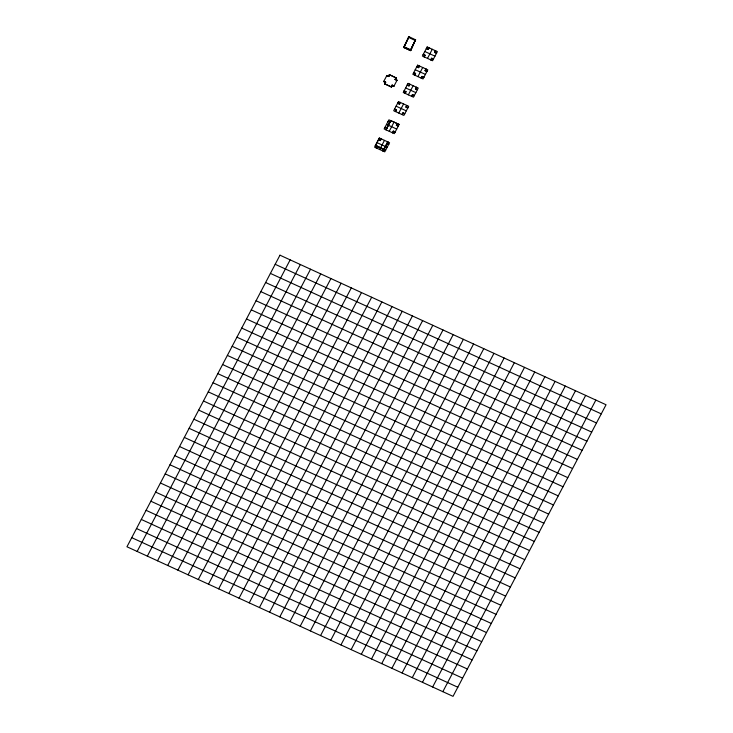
<?xml version="1.0" encoding="UTF-8"?>
<svg xmlns="http://www.w3.org/2000/svg" width="733" height="733" viewBox="0 0 733 733"><rect width="100%" height="100%" fill="white"/><g stroke="black" fill="none" stroke-linecap="round" stroke-linejoin="round"><path stroke-width="1.1" d="M383.808 81.299L385.723 82.169L384.816 83.956L385.705 82.243L383.735 81.436L386.877 75.462L388.627 76.269L389.452 74.702L396.269 77.982L389.452 74.702M384.477 83.883L385.494 82.243L384.495 83.809L391.486 87.099L392.173 85.303L391.495 87.025M385.237 82.389L383.652 81.656M375.323 145.748L379.373 137.987L389.553 142.733L384.77 151.85L374.581 147.177L379.373 137.987M375.488 145.391L383.762 149.193M391.193 86.806L392.091 85.092L394.006 85.972L392.091 85.092M392.237 85.669L393.823 86.402L397.112 80.135L395.307 79.329L396.132 77.762M395.069 79.476L396.974 80.346L395.069 79.476L395.967 77.762M386.062 129.75L390.524 120.496L399.128 124.436L388.921 119.836L384.138 128.953L394.327 133.626L399.128 124.436M383.918 149.697L387.821 141.781L382.855 150.971M410.59 49.881L415.547 39.71L410.617 50.65L403.608 47.434L409.023 36.723L403.938 47.508L404.222 46.912M390.845 120.643L386.053 129.823M408.867 36.65L415.693 39.866M410.324 50.357L410.59 49.835M410.617 50.65L403.617 47.361M408.538 37.273L403.801 47.361M415.547 39.71L410.48 50.421M410.911 50.027L403.901 46.82L410.911 50.082L415.217 40.333M137.144 551.445L290.158 259.858M408.693 36.65L408.382 37.291L415.382 40.507M389.278 74.693L388.627 76.269M396.278 77.909L395.307 79.329M147.333 556.127L300.356 264.531M157.522 560.8L310.545 269.203M376.166 147.901L377.064 146.197M380.051 140.498L380.949 138.794M395.298 111.453L396.196 109.748M399.183 104.049L400.081 102.345M404.863 93.228L405.752 91.524M408.748 85.825L409.646 84.121M414.42 75.004L415.318 73.3M418.305 67.601L419.203 65.897M423.986 56.78L424.883 55.076M427.87 49.377L428.768 47.672M385.924 129.604L390.707 120.496M376.487 148.048L377.385 146.343M381.27 138.94L380.372 140.644L378.466 139.774M395.618 111.599L396.507 109.895L394.601 109.015M400.392 102.492L399.503 104.196L397.588 103.326M405.175 93.375L406.073 91.671L404.167 90.791M409.958 84.268L409.06 85.972L407.154 85.101M414.741 75.151L415.638 73.447L413.724 72.567M419.523 66.043L418.625 67.748L416.72 66.877M424.306 56.927L425.204 55.222L423.289 54.343M429.089 47.819L428.191 49.523L426.276 48.653M379.676 149.514L384.459 140.397M389.232 131.289L394.015 122.173M398.798 113.065L403.581 103.949M408.363 94.841L413.146 85.724M417.929 76.617L422.712 67.5M427.486 58.393L432.268 49.276M392.421 132.746L393.319 131.042L395.224 131.913M397.204 123.639L396.306 125.343L398.211 126.223M401.986 114.522L402.884 112.818L404.79 113.688M406.769 105.415L405.871 107.119L407.777 107.998M411.543 96.298L412.441 94.594L414.356 95.464M416.326 87.19L415.428 88.895L417.343 89.774M421.109 78.074L422.006 76.369L423.921 77.24M425.891 68.966L424.993 70.67L426.908 71.55M430.674 59.849L431.572 58.145L433.478 59.016M435.457 50.742L434.559 52.446L436.474 53.326M396.535 125.279L397.359 123.703M383.176 151.117L387.968 141.936M392.741 132.893L393.639 131.189M396.626 125.49L397.524 123.785M402.298 114.669L403.196 112.964M406.183 107.265L407.081 105.561M411.864 96.444L412.761 94.74M415.748 89.041L416.646 87.337M421.429 78.22L422.327 76.516M425.314 70.817L426.212 69.113M430.995 59.996L431.893 58.292M434.88 52.593L435.778 50.879M167.72 565.473L320.733 273.876M177.908 570.146L330.922 278.549M188.097 574.819L341.111 283.231M198.286 579.491L351.299 287.904M208.474 584.174L361.488 292.577M218.663 588.846L371.677 297.25M228.852 593.519L381.866 301.923M239.04 598.192L392.063 306.596M249.229 602.865L402.252 311.268M259.427 607.538L412.441 315.95M269.616 612.211L422.629 320.623M279.804 616.893L432.818 325.296M289.993 621.566L443.007 329.969M300.182 626.239L453.196 334.642M310.371 630.911L463.384 339.315M320.559 635.584L473.573 343.988M330.748 640.257L483.771 348.67M340.937 644.93L493.96 353.343M351.134 649.612L504.148 358.016M361.323 654.285L514.337 362.688M371.512 658.958L524.526 367.361M381.701 663.631L534.714 372.034M391.889 668.304L544.903 376.707M402.078 672.976L555.092 381.389M412.267 677.649L565.28 386.062M422.455 682.331L575.478 390.735M432.644 687.004L585.667 395.408M442.842 691.677L595.856 400.081M426.432 48.36L428.338 49.239M434.706 52.162L436.621 53.042M424.783 51.493L434.971 56.166M423.143 54.627L425.048 55.506M431.425 58.429L433.331 59.3M416.866 66.584L418.772 67.463M425.149 70.386L427.055 71.266M415.226 69.717L425.415 74.39M413.577 72.851L415.492 73.731M421.86 76.653L423.766 77.524M407.301 84.817L409.216 85.688M415.584 88.611L417.489 89.49M405.661 87.942L415.849 92.624M404.011 91.075L405.926 91.955M412.294 94.878L414.209 95.748M384.669 83.809L391.349 86.87M397.735 103.041L399.65 103.912M406.018 106.835L407.933 107.714M396.095 106.166L406.284 110.848M394.455 109.299L396.361 110.179M402.729 113.102L404.643 113.972M388.178 121.266L390.084 122.136M396.452 125.059L398.367 125.939M388.023 121.55L389.938 122.42M386.529 124.39L396.718 129.072M385.036 127.24L386.951 128.119M384.889 127.524L386.795 128.403M393.163 131.326L395.078 132.197M378.613 139.49L380.519 140.36M386.887 143.283L388.802 144.163M386.74 143.567L388.655 144.447M376.973 142.623L387.161 147.296M375.424 145.455L385.668 150.137M375.342 145.675L385.512 150.43M275.187 264.292L601.262 413.87M270.413 273.409L596.479 422.978M265.63 282.517L591.696 432.094M260.847 291.633L586.913 441.202M256.064 300.741L582.13 450.319M251.282 309.857L577.357 459.426M246.499 318.965L572.574 468.543M241.716 328.082L567.791 477.65M236.933 337.189L563.008 486.767M232.159 346.306L558.225 495.884M227.377 355.413L553.442 504.991M222.594 364.53L548.66 514.108M217.811 373.638L543.877 523.215M213.028 382.754L539.103 532.332M208.245 391.862L534.32 541.44M203.462 400.978L529.538 550.556M198.68 410.095L524.755 559.664M193.897 419.203L519.972 568.781M189.123 428.319L515.189 577.888M184.34 437.427L510.406 587.005M179.558 446.544L505.623 596.112M174.775 455.651L500.841 605.229M169.992 464.768L496.067 614.336M165.209 473.875L491.284 623.453M160.426 482.992L486.501 632.561M155.643 492.1L481.718 641.677M150.87 501.216L476.936 650.785M146.087 510.324L472.153 659.902M141.304 519.44L467.37 669.009M136.521 528.548L462.587 678.126M131.738 537.665L457.813 687.233M386.804 75.6L388.701 76.553L389.608 74.766L388.71 76.479L386.804 75.6M279.969 255.185L126.956 546.772L453.031 696.35L606.044 404.753L279.969 255.185M398.486 101.612L393.703 110.729L403.892 115.402L408.675 106.285L398.486 101.612M408.052 83.388L403.269 92.505L413.458 97.177L418.241 88.061L408.052 83.388M417.618 65.164L412.835 74.28L423.023 78.953L427.806 69.837L417.618 65.164M427.174 46.939L422.391 56.056L432.58 60.729L437.363 51.612L427.174 46.939"/></g></svg>
